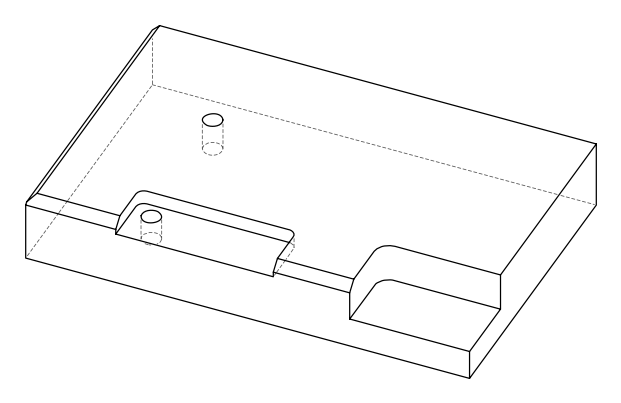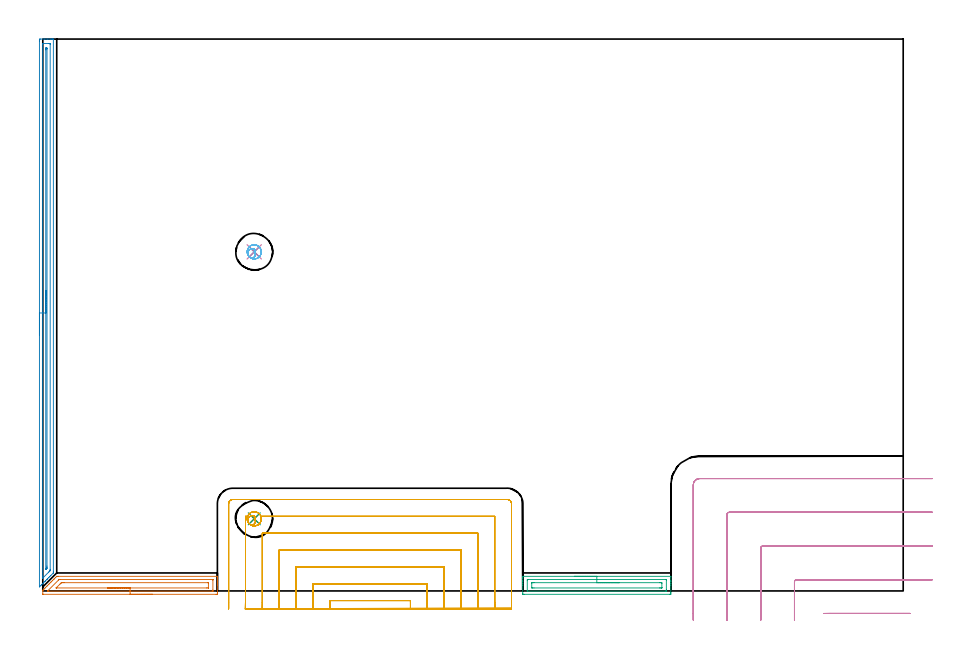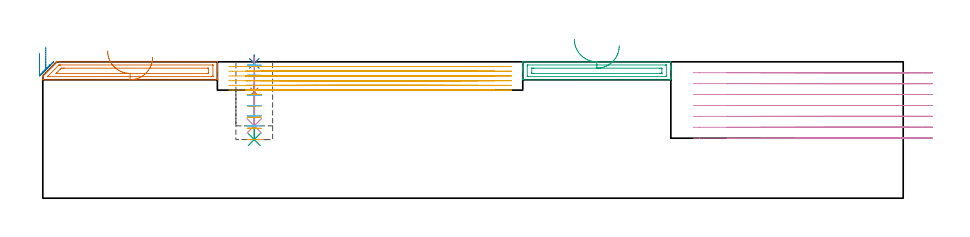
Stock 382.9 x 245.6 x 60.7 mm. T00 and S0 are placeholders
(PLAN: 11 operations, 5 tool changes, 43.5 min)
(1 SPOT_DRILL | STEP1POCKET | NXT0321_9005460120000 | 0.03 min | 1344 mm3)
(2 SPOT_DRILL_1 | STEP1POCKET_1 | NXT0321_9005460120000 | 0.03 min | 3 mm3)
(3 DRILL_BLIND_HOLE_INTO_CENTER | STEP1POCKET | NXT0301_128 | 0.1 min | 2435 mm3)
(4 DRILL_BLIND_HOLE_INTO_CENTER_1 | STEP1POCKET_1 | NXT0301_128 | 0.12 min | 3090 mm3)
(5 MILL_ROUGH_BLIND_HOLE_CONTOUR | STEP1POCKET | NXT0201_013 | Spiral | 0.66 min | 3434 mm3)
(6 MILL_ROUGH_BLIND_HOLE_CONTOUR_1 | STEP1POCKET_1 | NXT0201_013 | Spiral | 0.91 min | 2847 mm3)
(7 AREA_MILL | FG_CHAMFER_SURFACE | UGT0205_001 | 2.03 min | 2645 mm3)
(8 AREA_MILL_1 | FG_CHAMFER_SURFACE_1 | UGT0205_001 | 5.94 min | 4605 mm3)
(9 AREA_MILL_2 | FG_CHAMFER_SURFACE_2 | UGT0205_001 | 1.8 min | 2428 mm3)
(10 MILL_CORNER_NOTCH_RECTANGULAR | CORNER_NOTCH_RECTANGULAR | UGT0201_094 | Follow Part, ap 5, ae 75% | 8.38 min | 209597 mm3)
(11 MILL_SLOT | SLOT_PARTIAL_RECTANGULAR | NXT0201_013 | Follow Part, ap 2.5, ae 75% | 23.45 min | 75054 mm3)
(TOOL NXT0321_9005460120000 | NC Spot Drill, 142deg, 12mm, Carbide, Uncoated | D12 PA142 FL30 Z2)
(TOOL NXT0301_128 | Carbide Drill 12mm [861.1-1200-036A1-GP GC34] | D12 PA150 FL37.4 Z2)
(TOOL NXT0201_013 | ENDMILL 10mm | D10 FL30 Z4)
(TOOL UGT0205_001 | Chamfer Mill 20 x 3 x 45 deg. | D20 FL50 Z2)
(TOOL UGT0201_094 | End mill 20 mm | D20 FL38 Z4)
(OP 1 SPOT_DRILL)
G17 G21 G94 G90
T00 M6
G54
G17 G0 G90 X94.1 Y32.1 S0 M3
G43 Z70.7 H0
G94 G81 G98 Z47.398 F250. R51.1
G80
M5
M2
(OP 2 SPOT_DRILL_1)
G17 G21 G94 G90
T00 M6
G54
G17 G0 G90 X94.1 Y150.9 S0 M3
G43 Z70.7 H0
G94 G81 G98 Z59.998 F250. R63.7
G80
M5
M2
(OP 3 DRILL_BLIND_HOLE_INTO_CENTER)
G17 G21 G94 G90
T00 M6
G54
G17 G0 G90 X94.1 Y32.1 S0 M3
G43 Z70.7 H1
G94 G81 G98 Z26.1 F250. R50.1
G80
M5
M2
(OP 4 DRILL_BLIND_HOLE_INTO_CENTER_1)
G17 G21 G94 G90
T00 M6
G54
G17 G0 G90 X94.1 Y150.9 S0 M3
G43 Z70.7 H1
G94 G81 G98 Z32.2 F250. R62.7
G80
M5
M2
(OP 5 MILL_ROUGH_BLIND_HOLE_CONTOUR)
G17 G21 G94 G90
T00 M6
G54
G17 G0 G90 X94.1 Y32.1 S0 M3
G43 Z70.7 H0
Z46.1
G94 G3 X94.553 Y32.79 R0.494 F250.
X93.474 Y33.545 R1.257
X91.412 Y32.248 R2.094
X91.944 Y29.804 R2.207
X96.396 Y29.944 R3.15
X91.944 Y29.804 R-3.15
X94.17 Y29.874 R1.575
X94.1 Y32.1 R1.575
G0 Z41.1
G3 X94.553 Y32.79 R0.494
X93.474 Y33.545 R1.257
X91.412 Y32.248 R2.094
X91.944 Y29.804 R2.207
X96.396 Y29.944 R3.15
X91.944 Y29.804 R-3.15
X94.17 Y29.874 R1.575
X94.1 Y32.1 R1.575
G0 Z36.1
G3 X94.553 Y32.79 R0.494
X93.474 Y33.545 R1.257
X91.412 Y32.248 R2.094
X91.944 Y29.804 R2.207
X96.396 Y29.944 R3.15
X91.944 Y29.804 R-3.15
X94.17 Y29.874 R1.575
X94.1 Y32.1 R1.575
G0 Z31.1
G3 X94.553 Y32.79 R0.494
X93.474 Y33.545 R1.257
X91.412 Y32.248 R2.094
X91.944 Y29.804 R2.207
X96.396 Y29.944 R3.15
X91.944 Y29.804 R-3.15
X94.17 Y29.874 R1.575
X94.1 Y32.1 R1.575
G0 Z26.1
G3 X94.553 Y32.79 R0.494
X93.474 Y33.545 R1.257
X91.412 Y32.248 R2.094
X91.944 Y29.804 R2.207
X96.396 Y29.944 R3.15
X91.944 Y29.804 R-3.15
X94.17 Y29.874 R1.575
X94.1 Y32.1 R1.575
G0 Z70.7
M5
M2
(OP 6 MILL_ROUGH_BLIND_HOLE_CONTOUR_1)
G17 G21 G94 G90
T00 M6
G54
G17 G0 G90 X94.1 Y150.9 S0 M3
G43 Z70.7 H0
Z59.2
G94 G3 X94.553 Y151.59 R0.494 F250.
X93.474 Y152.345 R1.257
X91.412 Y151.048 R2.094
X91.944 Y148.604 R2.207
X96.396 Y148.744 R3.15
X91.944 Y148.604 R-3.15
X94.17 Y148.674 R1.575
X94.1 Y150.9 R1.575
G0 Z54.7
G3 X94.553 Y151.59 R0.494
X93.474 Y152.345 R1.257
X91.412 Y151.048 R2.094
X91.944 Y148.604 R2.207
X96.396 Y148.744 R3.15
X91.944 Y148.604 R-3.15
X94.17 Y148.674 R1.575
X94.1 Y150.9 R1.575
G0 Z50.2
G3 X94.553 Y151.59 R0.494
X93.474 Y152.345 R1.257
X91.412 Y151.048 R2.094
X91.944 Y148.604 R2.207
X96.396 Y148.744 R3.15
X91.944 Y148.604 R-3.15
X94.17 Y148.674 R1.575
X94.1 Y150.9 R1.575
G0 Z45.7
G3 X94.553 Y151.59 R0.494
X93.474 Y152.345 R1.257
X91.412 Y151.048 R2.094
X91.944 Y148.604 R2.207
X96.396 Y148.744 R3.15
X91.944 Y148.604 R-3.15
X94.17 Y148.674 R1.575
X94.1 Y150.9 R1.575
G0 Z41.2
G3 X94.553 Y151.59 R0.494
X93.474 Y152.345 R1.257
X91.412 Y151.048 R2.094
X91.944 Y148.604 R2.207
X96.396 Y148.744 R3.15
X91.944 Y148.604 R-3.15
X94.17 Y148.674 R1.575
X94.1 Y150.9 R1.575
G0 Z36.7
G3 X94.553 Y151.59 R0.494
X93.474 Y152.345 R1.257
X91.412 Y151.048 R2.094
X91.944 Y148.604 R2.207
X96.396 Y148.744 R3.15
X91.944 Y148.604 R-3.15
X94.17 Y148.674 R1.575
X94.1 Y150.9 R1.575
G0 Z32.2
G3 X94.553 Y151.59 R0.494
X93.474 Y152.345 R1.257
X91.412 Y151.048 R2.094
X91.944 Y148.604 R2.207
X96.396 Y148.744 R3.15
X91.944 Y148.604 R-3.15
X94.17 Y148.674 R1.575
X94.1 Y150.9 R1.575
G0 Z70.7
M5
M2
(OP 7 AREA_MILL)
G17 G21 G94 G90
T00 M6
G54
G17 G0 G90 X48.85 Y-1.5 S1061 M3
G43 Z70.7 H0
Z62.7
G94 G1 X48.812 Z61.829 F250.
X48.698 Z60.964
X48.509 Z60.112
X48.247 Z59.28
X47.913 Z58.474
X47.51 Z57.7
X47.042 Z56.964
X46.51 Z56.272
X45.921 Z55.629
X45.278 Z55.04
X44.586 Z54.509
X43.85 Z54.04
X43.076 Z53.637
X42.27 Z53.303
X41.438 Z53.041
X40.586 Z52.852
X39.722 Z52.738
X38.85 Z52.7
X0.128
X0.023 Y-1.495 Z52.704
X0.01 Y-1.493 Z52.706
X0. Y-1.405 Z52.794
Y0.039 Z54.238
X0.006 Y0.293 Z54.492
X0.009 Y0.3 Z54.499
X0.128 Y0.427 Z54.626
X0.573 Y0.875 Z55.072
X0.726 Y1.029 Z55.224
X1.018 Y1.318 Z55.518
X1.609 Y1.912 Z56.107
X1.909 Y2.209 Z56.409
X2.492 Y2.794 Z56.99
X2.831 Y3.131 Z57.331
X3.375 Y3.677 Z57.873
X3.744 Y4.044 Z58.244
X4.258 Y4.56 Z58.756
X4.848 Y5.148 Z59.348
X5.024 Y5.325 Z59.523
X5.141 Y5.442 Z59.639
X5.731 Y6.031 Z60.231
X6.172 Y6.472 Z60.672
X6.174 Y6.474 Z60.673
X6.213 Y6.505 Z60.692
X6.798 Y6.5 Z60.7
X77.572
X77.69 Y6.494 Z60.693
X77.7 Y6.23 Z60.428
Y5.522 Z59.721
Y4.774 Z58.973
Y4.265 Z58.462
Y4.011 Z58.208
Y3.383 Z57.58
Y3.129 Z57.326
Y2.503 Z56.697
Y-0.717 Z53.48
X77.697 Y-1.031 Z53.166
X77.691 Y-1.491 Z52.706
X77.594 Y-1.494 Z52.703
X77.127 Y-1.5 Z52.7
X38.85
Y-0.086 Z54.114
X2.354 Y-0.085 Z54.115
X2.289 Y-0.084 Z54.116
X2.094 Y-0.079 Z54.121
X2.109 Y-0.053 Z54.147
X2.179 Y0.025 Z54.225
X2.256 Y0.105 Z54.305
X2.354 Y0.204 Z54.404
X7.053 Y4.902 Z59.102
X7.146 Y4.993 Z59.193
X7.205 Y5.048 Z59.248
X7.237 Y5.075 Z59.275
X7.282 Y5.079 Z59.279
X7.695 Y5.085 Z59.285
X7.758
X75.565
X75.642 Y5.084 Z59.284
X75.679 Y5.081 Z59.281
X75.69 Y5.079 Z59.279
X75.692 Y5.068 Z59.268
X75.697 Y4.986 Z59.186
X75.7 Y4.798 Z58.998
X75.699 Y0.385 Z54.585
X75.695 Y0.034 Z54.234
X75.69 Y-0.066 Z54.134
X75.687 Y-0.08 Z54.12
X75.681 Y-0.082 Z54.118
X75.657 Y-0.084 Z54.116
X75.553 Y-0.085 Z54.115
X75.346 Y-0.086 Z54.114
X38.85
Y1.329 Z55.529
X6.067
X5.998 Y1.331 Z55.531
X5.956 Y1.335 Z55.535
X5.948 Y1.337 Z55.537
X5.955 Y1.348 Z55.548
X5.998 Y1.396 Z55.596
X6.066 Y1.467 Z55.667
X6.216 Y1.617 Z55.817
X7.695 Y3.096 Z57.296
X7.982 Y3.383 Z57.583
X8.183 Y3.582 Z57.782
X8.243 Y3.637 Z57.837
X8.268 Y3.657 Z57.857
X8.3 Y3.666 Z57.866
X8.585 Y3.668 Z57.868
X9.184 Y3.671 Z57.871
X9.475
X73.275
X73.566 Y3.669 Z57.869
X73.662 Y3.667 Z57.867
X73.689 Y3.665 Z57.865
X73.694 Y3.604 Z57.804
X73.698 Y3.516 Z57.716
X73.7 Y3.383 Z57.583
Y3.25 Z57.45
X73.699 Y1.486 Z55.686
X73.69 Y1.353 Z55.553
X73.685 Y1.334 Z55.534
X73.674 Y1.332 Z55.532
X73.639 Y1.33 Z55.53
X73.566 Y1.329 Z55.529
X72.967
X38.85
X37.978 Z55.567
X37.114 Z55.68
X36.262 Z55.869
X35.43 Z56.132
X34.624 Z56.465
X33.85 Z56.868
X33.114 Z57.337
X32.422 Z57.868
X31.779 Z58.457
X31.19 Z59.101
X30.658 Z59.793
X30.19 Z60.529
X29.787 Z61.302
X29.453 Z62.108
X29.191 Z62.94
X29.002 Z63.792
X28.888 Z64.657
X28.85 Z65.529
G0 Z70.7
M5
M2
(OP 8 AREA_MILL_1)
G17 G21 G94 G90
T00 M6
G54
G17 G0 G90 X-1.5 Y113.7 S1061 M3
G43 Z70.7 H0
Z64.5
G94 G1 Y113.738 Z63.628 F250.
Y113.852 Z62.764
Y114.041 Z61.912
Y114.303 Z61.08
Y114.637 Z60.274
Y115.04 Z59.5
Y115.508 Z58.764
Y116.04 Z58.072
Y116.629 Z57.429
Y117.272 Z56.84
Y117.964 Z56.309
Y118.7 Z55.84
Y119.474 Z55.437
Y120.28 Z55.103
Y121.112 Z54.841
Y121.964 Z54.652
Y122.828 Z54.538
Y123.7 Z54.5
Y244.57
X-1.499 Y245.002 Z54.501
X-1.495 Y245.457 Z54.503
X-1.491 Y245.591 Z54.505
X-1.045 Y245.6 Z54.951
X0.718 Z56.713
X2.181 Z58.178
X3.363 Z59.358
X3.965 Z59.964
X4.245 Z60.244
X4.391 Z60.39
X4.694 Y245.59 Z60.693
X4.7 Y245.448 Z60.7
Y8.642
X4.694 Y8.003 Z60.69
X4.686 Y7.986 Z60.686
X3.559 Y6.858 Z59.557
X3.112 Y6.412 Z59.111
X2.667 Y5.966 Z58.665
X2.125 Y5.425 Z58.124
X1.894 Y5.192 Z57.891
X1.775 Y5.074 Z57.773
X1.263 Y4.563 Z57.262
X1.012 Y4.31 Z57.008
X0.883 Y4.182 Z56.88
X0.402 Y3.701 Z56.401
X0.131 Y3.428 Z56.126
X-0.451 Y2.849 Z55.548
X-0.751 Y2.547 Z55.244
X-1.348 Y1.952 Z54.651
X-1.486 Y1.822 Z54.513
X-1.498 Y1.814 Z54.501
X-1.5 Y1.945 Z54.5
Y123.7
X-0.086 Z55.914
X-0.085 Y243.421 Z55.915
X-0.084 Y243.523 Z55.916
X-0.081 Y243.573 Z55.919
X-0.08 Y243.589 Z55.92
X-0.036 Y243.591 Z55.964
X0.342 Y243.599 Z56.342
X2.482 Z58.482
X2.989 Y243.597 Z58.989
X3.188 Y243.59 Z59.188
X3.279 Y243.581 Z59.279
X3.284 Y243.298 Z59.284
X3.285 Y243.218 Z59.285
Y9.613
Y9.534
X3.279 Y9.128 Z59.279
X3.273 Y9.034 Z59.273
X3.22 Y8.977 Z59.22
X3.127 Y8.88 Z59.127
X2.892 Y8.642 Z58.892
X2.686 Y8.435 Z58.686
X0.106 Y5.856 Z56.106
X0.025 Y5.775 Z56.025
X-0.055 Y5.698 Z55.945
X-0.069 Y5.687 Z55.931
X-0.076 Y5.682 Z55.924
X-0.079 Y5.703 Z55.921
X-0.084 Y5.886 Z55.916
X-0.085 Y5.966 Z55.915
X-0.086 Y6.555 Z55.914
Y123.7
X1.328 Z57.328
X1.329 Y240.816 Z57.329
X1.334 Y241.434 Z57.334
X1.335 Y241.569 Z57.335
X1.343 Y241.59 Z57.343
X1.382 Y241.595 Z57.382
X1.438 Y241.599 Z57.438
X1.6 Y241.597 Z57.6
X1.764 Y241.593 Z57.764
X1.865 Y241.589 Z57.865
X1.867 Y241.525 Z57.867
X1.869 Y241.434 Z57.869
X1.871 Y241.16 Z57.871
Y11.043
X1.868 Y10.425 Z57.868
X1.865 Y10.158 Z57.865
X1.86 Y10.071 Z57.86
X1.804 Y10.012 Z57.804
X1.6 Y9.801 Z57.6
X1.468 Y9.667 Z57.468
X1.334 Y9.534 Z57.334
X1.332 Y9.533 Z57.332
X1.331 Y9.534 Z57.331
X1.33 Y9.538 Z57.33
X1.329 Y9.808 Z57.329
X1.328 Y123.7 Z57.328
Y124.572 Z57.367
Y125.436 Z57.48
Y126.288 Z57.669
Y127.12 Z57.932
Y127.926 Z58.265
Y128.7 Z58.668
Y129.436 Z59.137
Y130.128 Z59.668
Y130.771 Z60.257
Y131.36 Z60.901
Y131.892 Z61.593
Y132.36 Z62.328
Y132.763 Z63.102
Y133.097 Z63.908
Y133.359 Z64.74
Y133.548 Z65.592
Y133.662 Z66.457
Y133.7 Z67.328
G0 Z70.7
M5
M2
(OP 9 AREA_MILL_2)
G17 G21 G94 G90
T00 M6
G54
G17 G0 G90 X236.55 Y6.5 S1061 M3
G43 Z70.7 H0
G94 G1 X236.588 Z69.828 F250.
X236.702 Z68.963
X236.891 Z68.112
X237.153 Z67.28
X237.487 Z66.474
X237.89 Z65.7
X238.358 Z64.964
X238.89 Z64.272
X239.479 Z63.629
X240.122 Z63.039
X240.814 Z62.508
X241.55 Z62.04
X242.324 Z61.637
X243.13 Z61.303
X243.962 Z61.041
X244.814 Z60.852
X245.678 Z60.738
X246.55 Z60.7
X279.402
X279.49 Y6.494 Z60.692
X279.5 Y6.293 Z60.492
Y4.654 Z58.853
Y4.265 Z58.462
Y4.071 Z58.268
Y3.383 Z57.58
Y3.188 Z57.386
Y2.503 Z56.697
Y-0.687 Z53.509
X279.497 Y-1.031 Z53.165
X279.492 Y-1.491 Z52.705
X279.424 Y-1.494 Z52.703
X278.958 Y-1.5 Z52.7
X214.142
X213.676 Y-1.494 Z52.703
X213.608 Y-1.491 Z52.705
X213.6 Y-1.031 Z53.165
Y2.5 Z56.693
Y3.188 Z57.386
Y3.383 Z57.58
Y4.071 Z58.268
Y4.265 Z58.462
Y4.654 Z58.853
Y5.642 Z59.841
Y6.031 Z60.229
X213.601 Y6.295 Z60.493
X213.61 Y6.494 Z60.692
X213.698 Y6.5 Z60.7
X246.55
Y5.086 Z59.286
X277.246 Y5.085 Z59.285
X277.394 Y5.083 Z59.283
X277.466 Y5.079 Z59.279
X277.491 Y5.075 Z59.275
X277.494 Y5.053 Z59.253
X277.498 Y4.994 Z59.194
X277.5 Y4.833 Z59.033
X277.498 Y0.42 Z54.62
X277.49 Y0.104 Z54.304
X277.482 Y-0.079 Z54.121
X277.389 Y-0.082 Z54.118
X277.182 Y-0.085 Z54.115
X215.854
X215.706 Y-0.083 Z54.117
X215.634 Y-0.079 Z54.121
X215.609 Y-0.075 Z54.125
X215.606 Y-0.053 Z54.147
X215.603 Y0.006 Z54.206
X215.6 Y0.167 Z54.367
X215.601 Y4.58 Z58.78
X215.61 Y4.897 Z59.097
X215.618 Y5.079 Z59.279
X215.711 Y5.082 Z59.282
X215.917 Y5.085 Z59.285
X246.55 Y5.086 Z59.286
Y3.671 Z57.871
X274.519
X275.12 Y3.668 Z57.868
X275.407 Y3.664 Z57.864
X275.49 Y3.655 Z57.855
X275.497 Y3.475 Z57.675
X275.499 Y3.383 Z57.583
X275.5 Y1.525 Z55.725
X275.497 Y1.432 Z55.632
X275.493 Y1.37 Z55.57
X275.488 Y1.334 Z55.534
X275.478 Y1.333 Z55.533
X275.407 Y1.331 Z55.531
X274.809 Y1.329 Z55.529
X274.519
X218.581
X217.98 Y1.332 Z55.532
X217.693 Y1.336 Z55.536
X217.61 Y1.345 Z55.545
X217.603 Y1.525 Z55.725
X217.601 Y1.617 Z55.817
X217.6 Y3.475 Z57.675
X217.603 Y3.568 Z57.768
X217.607 Y3.63 Z57.83
X217.612 Y3.666 Z57.866
X217.622 Y3.667 Z57.867
X217.693 Y3.669 Z57.869
X218.291 Y3.671 Z57.871
X218.581
X246.55
X247.422 Z57.91
X248.286 Z58.023
X249.138 Z58.212
X249.97 Z58.475
X250.776 Z58.808
X251.55 Z59.211
X252.286 Z59.68
X252.978 Z60.211
X253.621 Z60.8
X254.21 Z61.444
X254.742 Z62.136
X255.21 Z62.871
X255.613 Z63.645
X255.947 Z64.451
X256.209 Z65.283
X256.398 Z66.135
X256.512 Z67.
X256.55 Z67.871
G0 Z70.7
M5
M2
(OP 10 MILL_CORNER_NOTCH_RECTANGULAR)
G17 G21 G94 G90
T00 M6
G54
G17 G0 G90 X385.904 Y-10. S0 M3
G43 Z70.7 H0
Z55.843
G94 G1 X382.904 F250.
X350.486 F500.
X347.486 Y-10.017 F250.
G0 Z70.7
X395.9 Y5.
Z55.843
G1 X392.9
X335.495 F500.
G3 X334.5 Y4.005 R1.
G1 Y-10.
Y-13. F250.
G0 Z70.7
X395.9 Y20.
Z55.843
G1 X392.9
X320.495 F500.
G3 X319.5 Y19.005 R1.
G1 Y-10.
Y-13. F250.
G0 Z70.7
X395.9 Y35.
Z55.843
G1 X392.9
X305.495 F500.
G3 X304.5 Y34.005 R1.
G1 Y-10.
Y-13. F250.
G0 Z70.7
X395.9 Y50.
Z55.843
G1 X392.9
X292.3 F500.
G3 X289.5 Y47.2 R2.8
G1 Y-10.
Y-13. F250.
G0 Z70.7
X385.903 Y-10.
Z50.986
G1 X382.903
X350.486 F500.
X347.486 Y-10.017 F250.
G0 Z70.7
X395.9 Y5.
Z50.986
G1 X392.9
X335.495 F500.
G3 X334.5 Y4.005 R1.
G1 Y-10.
Y-13. F250.
G0 Z70.7
X395.9 Y20.
Z50.986
G1 X392.9
X320.495 F500.
G3 X319.5 Y19.005 R1.
G1 Y-10.
Y-13. F250.
G0 Z70.7
X395.9 Y35.
Z50.986
G1 X392.9
X305.495 F500.
G3 X304.5 Y34.005 R1.
G1 Y-10.
Y-13. F250.
G0 Z70.7
X395.9 Y50.
Z50.986
G1 X392.9
X292.3 F500.
G3 X289.5 Y47.2 R2.8
G1 Y-10.
Y-13. F250.
G0 Z70.7
X385.903 Y-10.
Z46.129
G1 X382.903
X350.486 F500.
X347.486 Y-10.017 F250.
G0 Z70.7
X395.9 Y5.
Z46.129
G1 X392.9
X335.495 F500.
G3 X334.5 Y4.005 R1.
G1 Y-10.
Y-13. F250.
G0 Z70.7
X395.9 Y20.
Z46.129
G1 X392.9
X320.495 F500.
G3 X319.5 Y19.005 R1.
G1 Y-10.
Y-13. F250.
G0 Z70.7
X395.9 Y35.
Z46.129
G1 X392.9
X305.495 F500.
G3 X304.5 Y34.005 R1.
G1 Y-10.
Y-13. F250.
G0 Z70.7
X395.9 Y50.
Z46.129
G1 X392.9
X292.3 F500.
G3 X289.5 Y47.2 R2.8
G1 Y-10.
Y-13. F250.
G0 Z70.7
X385.903 Y-10.
Z41.271
G1 X382.903
X350.486 F500.
X347.486 Y-10.017 F250.
G0 Z70.7
X395.9 Y5.
Z41.271
G1 X392.9
X335.495 F500.
G3 X334.5 Y4.005 R1.
G1 Y-10.
Y-13. F250.
G0 Z70.7
X395.9 Y20.
Z41.271
G1 X392.9
X320.495 F500.
G3 X319.5 Y19.005 R1.
G1 Y-10.
Y-13. F250.
G0 Z70.7
X395.9 Y35.
Z41.271
G1 X392.9
X305.495 F500.
G3 X304.5 Y34.005 R1.
G1 Y-10.
Y-13. F250.
G0 Z70.7
X395.9 Y50.
Z41.271
G1 X392.9
X292.3 F500.
G3 X289.5 Y47.2 R2.8
G1 Y-10.
Y-13. F250.
G0 Z70.7
X385.903 Y-10.
Z36.414
G1 X382.903
X350.486 F500.
X347.486 Y-10.017 F250.
G0 Z70.7
X395.9 Y5.
Z36.414
G1 X392.9
X335.495 F500.
G3 X334.5 Y4.005 R1.
G1 Y-10.
Y-13. F250.
G0 Z70.7
X395.9 Y20.
Z36.414
G1 X392.9
X320.495 F500.
G3 X319.5 Y19.005 R1.
G1 Y-10.
Y-13. F250.
G0 Z70.7
X395.9 Y35.
Z36.414
G1 X392.9
X305.495 F500.
G3 X304.5 Y34.005 R1.
G1 Y-10.
Y-13. F250.
G0 Z70.7
X395.9 Y50.
Z36.414
G1 X392.9
X292.3 F500.
G3 X289.5 Y47.2 R2.8
G1 Y-10.
Y-13. F250.
G0 Z70.7
X385.903 Y-10.
Z31.557
G1 X382.903
X350.486 F500.
X347.486 Y-10.017 F250.
G0 Z70.7
X395.9 Y5.
Z31.557
G1 X392.9
X335.495 F500.
G3 X334.5 Y4.005 R1.
G1 Y-10.
Y-13. F250.
G0 Z70.7
X395.9 Y20.
Z31.557
G1 X392.9
X320.495 F500.
G3 X319.5 Y19.005 R1.
G1 Y-10.
Y-13. F250.
G0 Z70.7
X395.9 Y35.
Z31.557
G1 X392.9
X305.495 F500.
G3 X304.5 Y34.005 R1.
G1 Y-10.
Y-13. F250.
G0 Z70.7
X395.9 Y50.
Z31.557
G1 X392.9
X292.3 F500.
G3 X289.5 Y47.2 R2.8
G1 Y-10.
Y-13. F250.
G0 Z70.7
X385.903 Y-10.
Z26.7
G1 X382.903
X350.486 F500.
X347.486 Y-10.017 F250.
G0 Z70.7
X395.9 Y5.
Z26.7
G1 X392.9
X335.495 F500.
G3 X334.5 Y4.005 R1.
G1 Y-10.
Y-13. F250.
G0 Z70.7
X395.9 Y20.
Z26.7
G1 X392.9
X320.495 F500.
G3 X319.5 Y19.005 R1.
G1 Y-10.
Y-13. F250.
G0 Z70.7
X395.9 Y35.
Z26.7
G1 X392.9
X305.495 F500.
G3 X304.5 Y34.005 R1.
G1 Y-10.
Y-13. F250.
G0 Z70.7
X395.9 Y50.
Z26.7
G1 X392.9
X292.3 F500.
G3 X289.5 Y47.2 R2.8
G1 Y-10.
Y-13. F250.
G0 Z70.7
M5
M2
(OP 11 MILL_SLOT)
G17 G21 G94 G90
T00 M6
G54
G17 G0 G90 X163.639 Y-8. S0 M3
G43 Z70.7 H0
Z58.6
G94 G1 X163.603 Y-5. F250.
G2 X163.6 Y-4.3 R45. F500.
G1 X127.7
G2 X127.697 Y-5. R45.
G1 X127.661 Y-8. F250.
X171.147
X171.104 Y-5.
G2 X171.1 Y-4.457 R37.5 F500.
G1 Y3.2
X120.2
Y-4.459
G2 X120.196 Y-5. R37.5
G1 X120.153 Y-8. F250.
X178.659
X178.605 Y-5.
G2 X178.6 Y-4.457 R30. F500.
G1 Y10.7
X112.7
Y-4.459
G2 X112.695 Y-5. R30.
G1 X112.641 Y-8. F250.
X186.179 Y-7.999
X186.107 Y-5.
G2 X186.1 Y-4.457 R22.5 F500.
G1 Y18.2
X105.2
Y-4.459
G2 X105.194 Y-5. R22.5
G1 X105.121 Y-7.999 F250.
X193.718 Y-7.998
X193.61 Y-5.
G2 X193.6 Y-4.457 R15. F500.
G1 Y25.7
X97.7
Y-4.459
G2 X97.69 Y-5. R15.
G1 X97.582 Y-7.998 F250.
X201.337 Y-7.992
X201.12 Y-5.
G2 X201.1 Y-4.457 R7.5 F500.
G1 Y33.2
X97.048
X97.106 Y33.066
X97.175 Y32.751
X97.24 Y32.35
X97.253 Y32.166
X97.229 Y31.839
X97.188 Y31.465
X97.144 Y31.281
X96.863 Y30.573
X96.484 Y30.046
X96.174 Y29.742
X95.794 Y29.435
X95.686 Y29.373
X95.113 Y29.113
X94.618 Y29.003
X94.341 Y28.959
X94.163 Y28.947
X93.423 Y29.022
X93.284 Y29.055
X92.6 Y29.326
X92.009 Y29.743
X91.764 Y29.998
G2 X91.016 Y31.506 R2.92
G1 X90.954 Y31.895
X90.947 Y32.059
X90.977 Y32.419
X91.018 Y32.765
X91.066 Y32.949
X91.16 Y33.2
X90.2
Y-4.459
G2 X90.18 Y-5. R7.5
G1 X89.964 Y-7.992 F250.
X208.6 Y-7.457
Y-4.457
Y38.8 F500.
G3 X206.7 Y40.7 R1.9
G1 X84.6
G3 X82.7 Y38.8 R1.9
G1 Y-4.459
Y-7.459 F250.
G0 X163.6 Y-8. Z56.5
G1 Y-5.
Y-4.3 F500.
X127.7
Y-5.
Y-8. F250.
X171.1
Y-5.
Y3.2 F500.
X120.2
Y-5.
Y-8. F250.
X178.6
Y-5.
Y10.7 F500.
X112.7
Y-5.
Y-8. F250.
X186.1
Y-5.
Y18.2 F500.
X105.2
Y-5.
Y-8. F250.
X193.6
Y-5.
Y25.7 F500.
X97.7
Y-5.
Y-8. F250.
X201.1
Y-5.
Y33.2 F500.
X97.048
X97.106 Y33.066
X97.175 Y32.751
X97.24 Y32.35
X97.253 Y32.166
X97.229 Y31.839
X97.188 Y31.465
X97.144 Y31.281
X96.863 Y30.573
X96.484 Y30.046
X96.174 Y29.742
X95.794 Y29.435
X95.686 Y29.373
X95.11 Y29.111
X95.053 Y29.091
X94.741 Y29.023
X94.341 Y28.959
X94.163 Y28.947
X93.831 Y28.972
X93.461 Y29.013
X93.284 Y29.055
X92.6 Y29.326
X92.009 Y29.743
X91.764 Y29.998
G2 X91.016 Y31.506 R2.92
G1 X90.954 Y31.895
X90.947 Y32.059
X90.977 Y32.419
X91.018 Y32.765
X91.066 Y32.949
X91.16 Y33.2
X90.2
Y-5.
Y-8. F250.
X208.6 Y-7.999
Y-4.999
Y38.8 F500.
G3 X206.7 Y40.7 R1.9
G1 X84.6
G3 X82.7 Y38.8 R1.9
G1 Y-4.999
Y-7.999 F250.
G0 X163.6 Y-8. Z54.4
G1 Y-5.
Y-4.3 F500.
X127.7
Y-5.
Y-8. F250.
X171.1
Y-5.
Y3.2 F500.
X120.2
Y-5.
Y-8. F250.
X178.6
Y-5.
Y10.7 F500.
X112.7
Y-5.
Y-8. F250.
X186.1
Y-5.
Y18.2 F500.
X105.2
Y-5.
Y-8. F250.
X193.6
Y-5.
Y25.7 F500.
X97.7
Y-5.
Y-8. F250.
X201.1
Y-5.
Y33.2 F500.
X97.048
X97.106 Y33.066
X97.175 Y32.751
X97.24 Y32.35
X97.253 Y32.166
X97.229 Y31.839
X97.188 Y31.465
X97.143 Y31.275
X97.109 Y31.181
X96.836 Y30.528
X96.795 Y30.47
X96.482 Y30.044
X96.174 Y29.742
X95.794 Y29.435
X95.687 Y29.374
X95.107 Y29.11
X95.053 Y29.091
X94.741 Y29.023
X94.341 Y28.959
X94.163 Y28.947
X93.831 Y28.972
X93.461 Y29.013
X93.284 Y29.055
X92.6 Y29.326
G2 X91.347 Y30.569 R3.188
G1 X91.121 Y31.07
X91.082 Y31.181
X91.016 Y31.506
X90.954 Y31.895
X90.947 Y32.059
X90.977 Y32.419
X91.018 Y32.765
X91.066 Y32.949
X91.16 Y33.2
X90.2
Y-5.
Y-8. F250.
X208.6
Y-5.
Y38.8 F500.
G3 X206.7 Y40.7 R1.9
G1 X84.6
G3 X82.7 Y38.8 R1.9
G1 Y-5.
Y-8. F250.
G0 X163.6 Z52.3
G1 Y-5.
Y-4.3 F500.
X127.7
Y-5.
Y-8. F250.
X171.1
Y-5.
Y3.2 F500.
X120.2
Y-5.
Y-8. F250.
X178.6
Y-5.
Y10.7 F500.
X112.7
Y-5.
Y-8. F250.
X186.1
Y-5.
Y18.2 F500.
X105.2
Y-5.
Y-8. F250.
X193.6
Y-5.
Y25.7 F500.
X97.7
Y-5.
Y-8. F250.
X201.1
Y-5.
Y33.2 F500.
X97.048
X97.106 Y33.066
X97.175 Y32.751
X97.24 Y32.35
X97.253 Y32.166
X97.229 Y31.839
X97.188 Y31.465
X97.143 Y31.275
X97.109 Y31.181
X96.836 Y30.528
X96.795 Y30.47
X96.482 Y30.044
X96.174 Y29.742
X95.794 Y29.435
X95.687 Y29.374
X95.107 Y29.11
X95.053 Y29.091
X94.741 Y29.023
X94.341 Y28.959
X94.163 Y28.947
X93.831 Y28.972
X93.461 Y29.013
X93.284 Y29.055
X92.6 Y29.326
X92.465 Y29.409
X92.009 Y29.743
X91.768 Y29.994
X91.678 Y30.106
G2 X91.016 Y31.506 R2.78
G1 X90.954 Y31.895
X90.947 Y32.059
X90.977 Y32.419
X91.018 Y32.765
X91.066 Y32.949
X91.16 Y33.2
X90.2
Y-5.
Y-8. F250.
X208.6
Y-5.
Y38.8 F500.
G3 X206.7 Y40.7 R1.9
G1 X84.6
G3 X82.7 Y38.8 R1.9
G1 Y-5.
Y-8. F250.
G0 X163.6 Z50.2
G1 Y-5.
Y-4.3 F500.
X127.7
Y-5.
Y-8. F250.
X171.1
Y-5.
Y3.2 F500.
X120.2
Y-5.
Y-8. F250.
X178.6
Y-5.
Y10.7 F500.
X112.7
Y-5.
Y-8. F250.
X186.1
Y-5.
Y18.2 F500.
X105.2
Y-5.
Y-8. F250.
X193.6
Y-5.
Y25.7 F500.
X97.7
Y-5.
Y-8. F250.
X201.1
Y-5.
Y33.2 F500.
X97.047
X97.062 Y33.169
X97.106 Y33.066
X97.175 Y32.751
X97.24 Y32.35
X97.253 Y32.166
X97.229 Y31.839
X97.188 Y31.465
X97.143 Y31.275
X97.109 Y31.181
X96.836 Y30.528
X96.794 Y30.469
X96.483 Y30.044
X96.174 Y29.742
X95.794 Y29.435
X95.114 Y29.113
X95.053 Y29.091
X94.741 Y29.023
X94.341 Y28.959
X94.163 Y28.947
X93.831 Y28.972
X93.461 Y29.013
X93.284 Y29.055
X92.6 Y29.326
X92.465 Y29.409
X92.009 Y29.743
X91.768 Y29.994
X91.703 Y30.075
G2 X91.016 Y31.506 R2.815
G1 X90.954 Y31.895
X90.947 Y32.059
X90.977 Y32.419
X91.018 Y32.765
X91.066 Y32.949
X91.16 Y33.2
X90.2
Y-5.
Y-8. F250.
X208.6
Y-5.
Y38.8 F500.
G3 X206.7 Y40.7 R1.9
G1 X84.6
G3 X82.7 Y38.8 R1.9
G1 Y-5.
Y-8. F250.
G0 X163.6 Z48.1
G1 Y-5.
Y-4.3 F500.
X127.7
Y-5.
Y-8. F250.
X171.1
Y-5.
Y3.2 F500.
X120.2
Y-5.
Y-8. F250.
X178.6
Y-5.
Y10.7 F500.
X112.7
Y-5.
Y-8. F250.
X186.1
Y-5.
Y18.2 F500.
X105.2
Y-5.
Y-8. F250.
X193.6
Y-5.
Y25.7 F500.
X97.7
Y-5.
Y-8. F250.
X201.1
Y-5.
Y33.2 F500.
X97.047
X97.062 Y33.169
X97.106 Y33.066
X97.175 Y32.751
X97.24 Y32.35
X97.253 Y32.166
X97.229 Y31.839
X97.188 Y31.465
X97.144 Y31.278
X97.097 Y31.149
X96.836 Y30.528
X96.794 Y30.469
X96.484 Y30.045
X96.174 Y29.742
X95.794 Y29.435
X95.685 Y29.373
X95.114 Y29.113
X95.053 Y29.091
X94.741 Y29.023
X94.341 Y28.959
X94.163 Y28.947
X93.831 Y28.972
X93.461 Y29.013
X93.284 Y29.055
X92.6 Y29.326
X92.47 Y29.406
X92.415 Y29.445
X92.009 Y29.744
X91.76 Y30.003
G2 X91.016 Y31.506 R2.913
G1 X90.954 Y31.895
X90.947 Y32.059
X90.977 Y32.419
X91.018 Y32.765
X91.066 Y32.949
X91.16 Y33.2
X90.2
Y-5.
Y-8. F250.
X208.6
Y-5.
Y38.8 F500.
G3 X206.7 Y40.7 R1.9
G1 X84.6
G3 X82.7 Y38.8 R1.9
G1 Y-5.
Y-8. F250.
G0 Z70.7
M5
M2
